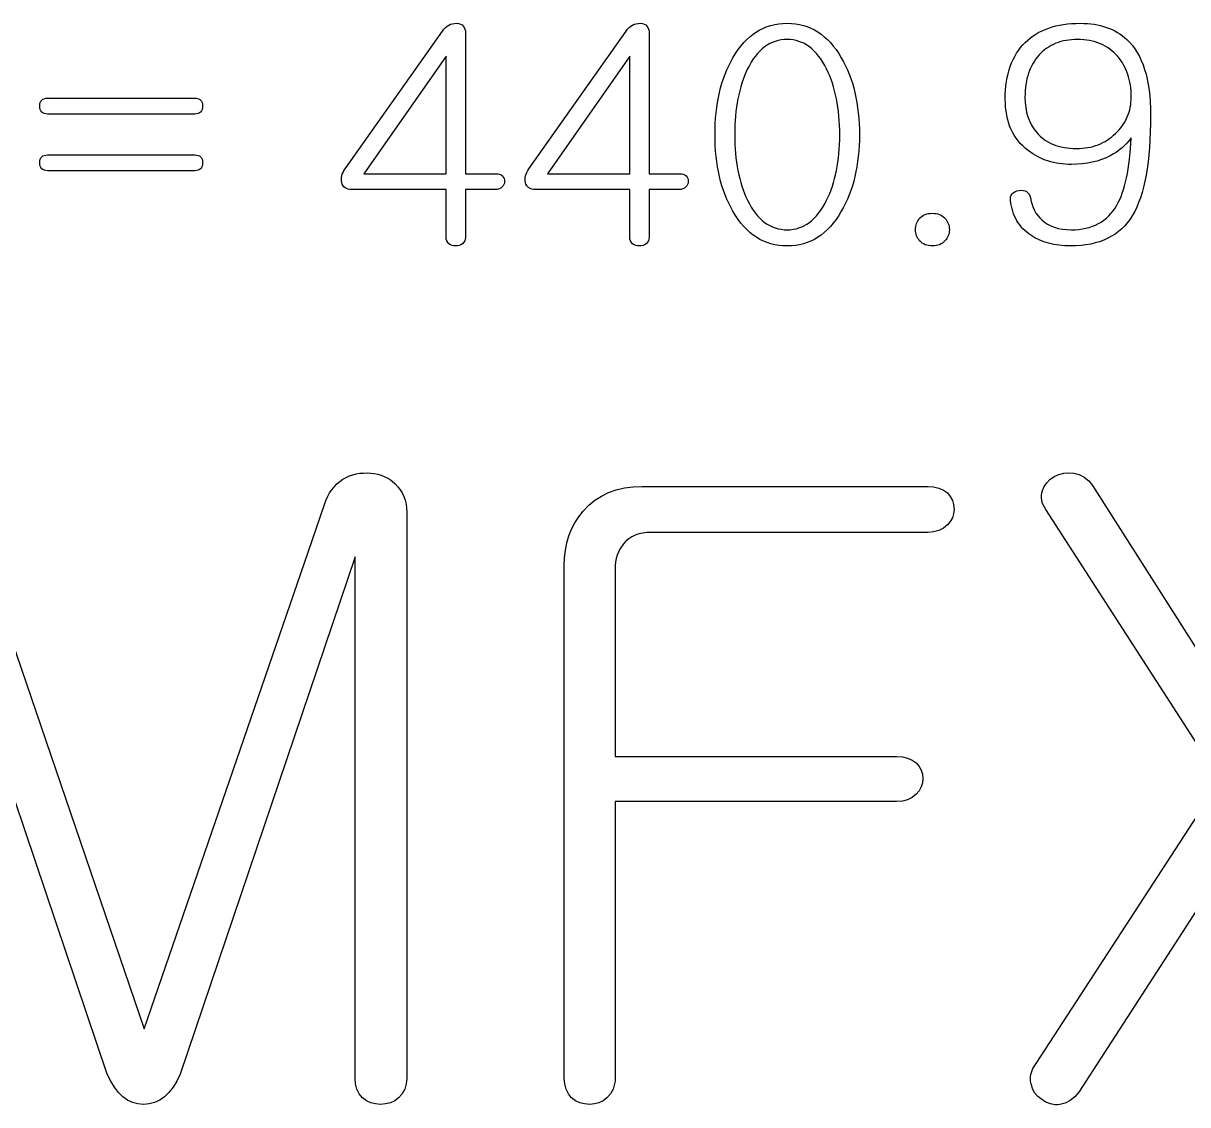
# Model space of a CAD drawing. Extents: x -145 to 145, y -175 to 185.
# Drawn here: x 3.56 to 22.96, y 146 to 164.01 of the extents above; entities that cross this region are included whole.
import ezdxf

# ---------------------------------------------------------------- set-up
doc = ezdxf.new("R2010")
doc.units = 0
doc.layers.add('screen_exp-1p', color=7, linetype='CONTINUOUS')

msp = doc.modelspace()

# ---------------------------------------------------------------- linework, layer by layer
at = {"layer": 'screen_exp-1p'}
for points in [[(10.545898, 163.880789), (10.570144, 163.912322), (10.596016, 163.93949), (10.623516, 163.962294), (10.652643, 163.980732), (10.683397, 163.994805), (10.715778, 164.004513), (10.749786, 164.009857), (10.785422, 164.010835), (10.819593, 164.006169), (10.849208, 163.996987), (10.874267, 163.983291), (10.89477, 163.965078), (10.910716, 163.94235), (10.922106, 163.915107), (10.928941, 163.883348), (10.931219, 163.847074), (10.931219, 161.506253), (11.441508, 161.506253), (11.471448, 161.503845), (11.498785, 161.49662), (11.523519, 161.484579), (11.545648, 161.467721), (11.561595, 161.447552), (11.572985, 161.425576), (11.57982, 161.401795), (11.582098, 161.376207), (11.579494, 161.35062), (11.571684, 161.326838), (11.558666, 161.304863), (11.540441, 161.284694), (11.517661, 161.265729), (11.490975, 161.252182), (11.460383, 161.244054), (11.425887, 161.241345), (10.931219, 161.241345), (10.931219, 160.451439), (10.930405, 160.434957), (10.927964, 160.419228), (10.918201, 160.390028), (10.901929, 160.363838), (10.879148, 160.340659), (10.85474, 160.323801), (10.82838, 160.31176), (10.800067, 160.304535), (10.769801, 160.302127), (10.737257, 160.304535), (10.707316, 160.31176), (10.679979, 160.323801), (10.655246, 160.340659), (10.634743, 160.362032), (10.620099, 160.38762), (10.611312, 160.417422), (10.608383, 160.451439), (10.608383, 161.241345), (9.035859, 161.241345), (9.003641, 161.243151), (8.974677, 161.24857), (8.948967, 161.257601), (8.926512, 161.270244), (8.907311, 161.2865), (8.891364, 161.306368), (8.878672, 161.329848), (8.869234, 161.356941), (8.864434, 161.384787), (8.863051, 161.412933), (8.865085, 161.441381), (8.870536, 161.470129), (8.879404, 161.499179), (8.89169, 161.528529), (8.907392, 161.558181), (8.926512, 161.588133), (10.545898, 163.880789)], [(13.605898, 163.880789), (13.630144, 163.912322), (13.656016, 163.93949), (13.683516, 163.962294), (13.712643, 163.980732), (13.743397, 163.994805), (13.775778, 164.004513), (13.809786, 164.009857), (13.845422, 164.010835), (13.879593, 164.006169), (13.909208, 163.996987), (13.934267, 163.983291), (13.95477, 163.965078), (13.970716, 163.94235), (13.982106, 163.915107), (13.988941, 163.883348), (13.991219, 163.847074), (13.991219, 161.506253), (14.501508, 161.506253), (14.531448, 161.503845), (14.558785, 161.49662), (14.583519, 161.484579), (14.605648, 161.467721), (14.621595, 161.447552), (14.632985, 161.425576), (14.63982, 161.401795), (14.642098, 161.376207), (14.639494, 161.35062), (14.631684, 161.326838), (14.618666, 161.304863), (14.600441, 161.284694), (14.577661, 161.265729), (14.550975, 161.252182), (14.520383, 161.244054), (14.485887, 161.241345), (13.991219, 161.241345), (13.991219, 160.451439), (13.990405, 160.434957), (13.987964, 160.419228), (13.978201, 160.390028), (13.961929, 160.363838), (13.939148, 160.340659), (13.91474, 160.323801), (13.88838, 160.31176), (13.860067, 160.304535), (13.829801, 160.302127), (13.797257, 160.304535), (13.767316, 160.31176), (13.739979, 160.323801), (13.715246, 160.340659), (13.694743, 160.362032), (13.680099, 160.38762), (13.671312, 160.417422), (13.668383, 160.451439), (13.668383, 161.241345), (12.095859, 161.241345), (12.063641, 161.243151), (12.034677, 161.24857), (12.008967, 161.257601), (11.986512, 161.270244), (11.967311, 161.2865), (11.951364, 161.306368), (11.938672, 161.329848), (11.929234, 161.356941), (11.924434, 161.384787), (11.923051, 161.412933), (11.925085, 161.441381), (11.930536, 161.470129), (11.939404, 161.499179), (11.95169, 161.528529), (11.967392, 161.558181), (11.986512, 161.588133), (13.605898, 163.880789)], [(16.290992, 164.010835), (16.361023, 164.008596), (16.429223, 164.001879), (16.495592, 163.990685), (16.560131, 163.975012), (16.622839, 163.954862), (16.683716, 163.930234), (16.742763, 163.901128), (16.799979, 163.867544), (16.855365, 163.829482), (16.90892, 163.786943), (16.960645, 163.739925), (17.010539, 163.68843), (17.058602, 163.632457), (17.104835, 163.572006), (17.149237, 163.507078), (17.191809, 163.437671), (17.22838, 163.371707), (17.262592, 163.303862), (17.294444, 163.234136), (17.323937, 163.162528), (17.351071, 163.089039), (17.375845, 163.013668), (17.398259, 162.936416), (17.418314, 162.857282), (17.43601, 162.776267), (17.451347, 162.693371), (17.464323, 162.608593), (17.474941, 162.521933), (17.483199, 162.433392), (17.489098, 162.34297), (17.492637, 162.250666), (17.493816, 162.156481), (17.492637, 162.062879), (17.489098, 161.971121), (17.483199, 161.881206), (17.474941, 161.793136), (17.464323, 161.706909), (17.451347, 161.622526), (17.43601, 161.539987), (17.418314, 161.459292), (17.398259, 161.380441), (17.375845, 161.303433), (17.351071, 161.228269), (17.323937, 161.154949), (17.294444, 161.083473), (17.262592, 161.013841), (17.22838, 160.946052), (17.191809, 160.880107), (17.149237, 160.810118), (17.104835, 160.744643), (17.058602, 160.683684), (17.010539, 160.627241), (16.960645, 160.575313), (16.90892, 160.527901), (16.855365, 160.485004), (16.799979, 160.446622), (16.742763, 160.412756), (16.683716, 160.383405), (16.622839, 160.35857), (16.560131, 160.338251), (16.495592, 160.322447), (16.429223, 160.311158), (16.361023, 160.304385), (16.290992, 160.302127), (16.220331, 160.304385), (16.151541, 160.311158), (16.084623, 160.322447), (16.019576, 160.338251), (15.9564, 160.35857), (15.895095, 160.383405), (15.835662, 160.412756), (15.7781, 160.446622), (15.722409, 160.485004), (15.668589, 160.527901), (15.616641, 160.575313), (15.566564, 160.627241), (15.518358, 160.683684), (15.472024, 160.744643), (15.427561, 160.810118), (15.384969, 160.880107), (15.349028, 160.946052), (15.315406, 161.013841), (15.284103, 161.083473), (15.255118, 161.154949), (15.228453, 161.228269), (15.204106, 161.303433), (15.182078, 161.380441), (15.162368, 161.459292), (15.144977, 161.539987), (15.129906, 161.622526), (15.117152, 161.706909), (15.106718, 161.793136), (15.098602, 161.881206), (15.092805, 161.971121), (15.089327, 162.062879), (15.088168, 162.156481), (15.089327, 162.250666), (15.092805, 162.34297), (15.098602, 162.433392), (15.106718, 162.521933), (15.117152, 162.608593), (15.129906, 162.693371), (15.144977, 162.776267), (15.162368, 162.857282), (15.182078, 162.936416), (15.204106, 163.013668), (15.228453, 163.089039), (15.255118, 163.162528), (15.284103, 163.234136), (15.315406, 163.303862), (15.349028, 163.371707), (15.384969, 163.437671), (15.427561, 163.507078), (15.472024, 163.572006), (15.518358, 163.632457), (15.566564, 163.68843), (15.616641, 163.739925), (15.668589, 163.786943), (15.722409, 163.829482), (15.7781, 163.867544), (15.835662, 163.901128), (15.895095, 163.930234), (15.9564, 163.954862), (16.019576, 163.975012), (16.084623, 163.990685), (16.151541, 164.001879), (16.220331, 164.008596), (16.290992, 164.010835)], [(21.01123, 160.302127), (20.913192, 160.304911), (20.819547, 160.313265), (20.730295, 160.327188), (20.645437, 160.34668), (20.564972, 160.37174), (20.4889, 160.40237), (20.417222, 160.438569), (20.349938, 160.480338), (20.313834, 160.505737), (20.279724, 160.532567), (20.247607, 160.560826), (20.217484, 160.590515), (20.189353, 160.621634), (20.163217, 160.654183), (20.139073, 160.688162), (20.116923, 160.723571), (20.096766, 160.76041), (20.078602, 160.798678), (20.062432, 160.838377), (20.048255, 160.879505), (20.036071, 160.922064), (20.025881, 160.966052), (20.017684, 161.01147), (20.01148, 161.058318), (20.009121, 161.091507), (20.012457, 161.121234), (20.021488, 161.147499), (20.036214, 161.170302), (20.056635, 161.189643), (20.082752, 161.205522), (20.114563, 161.21794), (20.15207, 161.226896), (20.189252, 161.230207), (20.222691, 161.2281), (20.252387, 161.220574), (20.278341, 161.20763), (20.300552, 161.189267), (20.319021, 161.165485), (20.333747, 161.136285), (20.34473, 161.101667), (20.355633, 161.045374), (20.370115, 160.992091), (20.388177, 160.941819), (20.409818, 160.894557), (20.43504, 160.850305), (20.463841, 160.809064), (20.496223, 160.770833), (20.532184, 160.735612), (20.578559, 160.697231), (20.629165, 160.663967), (20.684001, 160.63582), (20.743068, 160.612791), (20.806366, 160.59488), (20.873895, 160.582086), (20.945654, 160.57441), (21.021645, 160.571851), (21.086244, 160.57345), (21.148566, 160.578248), (21.208609, 160.586244), (21.266375, 160.597439), (21.321862, 160.611832), (21.375072, 160.629423), (21.426003, 160.650213), (21.474656, 160.674202), (21.521031, 160.701389), (21.565128, 160.731774), (21.606947, 160.765358), (21.646488, 160.80214), (21.683751, 160.842121), (21.718736, 160.8853), (21.751443, 160.931678), (21.781871, 160.981254), (21.806604, 161.026841), (21.830036, 161.075703), (21.852166, 161.127838), (21.872994, 161.183246), (21.892521, 161.241928), (21.910745, 161.303884), (21.927668, 161.369114), (21.943289, 161.437618), (21.957608, 161.509395), (21.970626, 161.584446), (21.982342, 161.66277), (21.992756, 161.744369), (22.009679, 161.917387), (22.021395, 162.103499), (21.987467, 162.058796), (21.950774, 162.0162), (21.911315, 161.975712), (21.869089, 161.93733), (21.824097, 161.901056), (21.776339, 161.866889), (21.725814, 161.834829), (21.672523, 161.804876), (21.602066, 161.77101), (21.528679, 161.74166), (21.452364, 161.716824), (21.373119, 161.696505), (21.290946, 161.680701), (21.205843, 161.669412), (21.117812, 161.662639), (21.026852, 161.660381), (20.974598, 161.661284), (20.92328, 161.663993), (20.872898, 161.668509), (20.823452, 161.674831), (20.774941, 161.682958), (20.727366, 161.692892), (20.680726, 161.704633), (20.635022, 161.718179), (20.590254, 161.733532), (20.546422, 161.75069), (20.503525, 161.769655), (20.461563, 161.790427), (20.420538, 161.813004), (20.380447, 161.837388), (20.341293, 161.863577), (20.303074, 161.891573), (20.257045, 161.928788), (20.213985, 161.968186), (20.173895, 162.009766), (20.136775, 162.053528), (20.102624, 162.099473), (20.071443, 162.147601), (20.043231, 162.19791), (20.017989, 162.250403), (19.995717, 162.305078), (19.976414, 162.361935), (19.960081, 162.420975), (19.946718, 162.482197), (19.936324, 162.545602), (19.9289, 162.611189), (19.924446, 162.678959), (19.922961, 162.748911), (19.924263, 162.824846), (19.928168, 162.898524), (19.934677, 162.969943), (19.943789, 163.039105), (19.955505, 163.10601), (19.969824, 163.170656), (19.986747, 163.233045), (20.006273, 163.293176), (20.028403, 163.351049), (20.053137, 163.406665), (20.080474, 163.460023), (20.110414, 163.511123), (20.142958, 163.559965), (20.178105, 163.60655), (20.215856, 163.650877), (20.256211, 163.692946), (20.297623, 163.73144), (20.341151, 163.767451), (20.386794, 163.800978), (20.434552, 163.832022), (20.484425, 163.860583), (20.536414, 163.886659), (20.590519, 163.910253), (20.646738, 163.931363), (20.705073, 163.949989), (20.765524, 163.966132), (20.828089, 163.979791), (20.892771, 163.990967), (20.959567, 163.999659), (21.028479, 164.005868), (21.099506, 164.009593), (21.172648, 164.010835), (21.233038, 164.009781), (21.291841, 164.00662), (21.349057, 164.001352), (21.404687, 163.993977), (21.45873, 163.984495), (21.511187, 163.972905), (21.562057, 163.959208), (21.611341, 163.943404), (21.659038, 163.925493), (21.705149, 163.905474), (21.749673, 163.883348), (21.792611, 163.859115), (21.833962, 163.832775), (21.873726, 163.804327), (21.911904, 163.773773), (21.948496, 163.741111), (21.996417, 163.692758), (22.041246, 163.640416), (22.082984, 163.584085), (22.12163, 163.523766), (22.157184, 163.459458), (22.189647, 163.391162), (22.219018, 163.318876), (22.245297, 163.242603), (22.268484, 163.16234), (22.28858, 163.078089), (22.305585, 162.989849), (22.319497, 162.89762), (22.330318, 162.801403), (22.338047, 162.701197), (22.342685, 162.597003), (22.34423, 162.48882), (22.343051, 162.34455), (22.339512, 162.205549), (22.333613, 162.071816), (22.325355, 161.943351), (22.314738, 161.820153), (22.301761, 161.702224), (22.286424, 161.589563), (22.268729, 161.48217), (22.248673, 161.380045), (22.226259, 161.283189), (22.201485, 161.1916), (22.174351, 161.105279), (22.144858, 161.024226), (22.113006, 160.948442), (22.078794, 160.877925), (22.042223, 160.812676), (22.002194, 160.750852), (21.95891, 160.693016), (21.912372, 160.639169), (21.86258, 160.589311), (21.809533, 160.543441), (21.753232, 160.50156), (21.693677, 160.463668), (21.630867, 160.429764), (21.564803, 160.399849), (21.495484, 160.373923), (21.422911, 160.351985), (21.347084, 160.334036), (21.268002, 160.320076), (21.185666, 160.310104), (21.100075, 160.304121), (21.01123, 160.302127)], [(16.290992, 163.741111), (16.238983, 163.739192), (16.188397, 163.733434), (16.139236, 163.723839), (16.091498, 163.710406), (16.045184, 163.693134), (16.000293, 163.672024), (15.956827, 163.647076), (15.914784, 163.61829), (15.874165, 163.585666), (15.83497, 163.549203), (15.797199, 163.508903), (15.760851, 163.464764), (15.725928, 163.416787), (15.692428, 163.364972), (15.660352, 163.309319), (15.629699, 163.249827), (15.603847, 163.19361), (15.579663, 163.135736), (15.557147, 163.076207), (15.536298, 163.015023), (15.517118, 162.952182), (15.499605, 162.887686), (15.48376, 162.821535), (15.469583, 162.753727), (15.457074, 162.684264), (15.446233, 162.613146), (15.437059, 162.540371), (15.429554, 162.465941), (15.423716, 162.389856), (15.419547, 162.312114), (15.417045, 162.232717), (15.416211, 162.151664), (15.417045, 162.071778), (15.419547, 161.993472), (15.423716, 161.916747), (15.429554, 161.841602), (15.437059, 161.768037), (15.446233, 161.696053), (15.457074, 161.62565), (15.469583, 161.556826), (15.48376, 161.489583), (15.499605, 161.423921), (15.517118, 161.359839), (15.536298, 161.297337), (15.557147, 161.236416), (15.579663, 161.177075), (15.603847, 161.119315), (15.629699, 161.063135), (15.660352, 161.003643), (15.692428, 160.94799), (15.725928, 160.896175), (15.760851, 160.848198), (15.797199, 160.804059), (15.83497, 160.763759), (15.874165, 160.727296), (15.914784, 160.694672), (15.956827, 160.665886), (16.000293, 160.640938), (16.045184, 160.619828), (16.091498, 160.602556), (16.139236, 160.589123), (16.188397, 160.579527), (16.238983, 160.57377), (16.290992, 160.571851), (16.341761, 160.57377), (16.391228, 160.579527), (16.439393, 160.589123), (16.486256, 160.602556), (16.531817, 160.619828), (16.576077, 160.640938), (16.619035, 160.665886), (16.660691, 160.694672), (16.701046, 160.727296), (16.740099, 160.763759), (16.77785, 160.804059), (16.814299, 160.848198), (16.849446, 160.896175), (16.883292, 160.94799), (16.915836, 161.003643), (16.947078, 161.063135), (16.973561, 161.119315), (16.998335, 161.177075), (17.0214, 161.236416), (17.042757, 161.297337), (17.062406, 161.359839), (17.080346, 161.423921), (17.096577, 161.489583), (17.1111, 161.556826), (17.123914, 161.62565), (17.135019, 161.696053), (17.144416, 161.768037), (17.152105, 161.841602), (17.158085, 161.916747), (17.162356, 161.993472), (17.164919, 162.071778), (17.165773, 162.151664), (17.164919, 162.232717), (17.162356, 162.312114), (17.158085, 162.389856), (17.152105, 162.465941), (17.144416, 162.540371), (17.135019, 162.613146), (17.123914, 162.684264), (17.1111, 162.753727), (17.096577, 162.821535), (17.080346, 162.887686), (17.062406, 162.952182), (17.042757, 163.015023), (17.0214, 163.076207), (16.998335, 163.135736), (16.973561, 163.19361), (16.947078, 163.249827), (16.915836, 163.309319), (16.883292, 163.364972), (16.849446, 163.416787), (16.814299, 163.464764), (16.77785, 163.508903), (16.740099, 163.549203), (16.701046, 163.585666), (16.660691, 163.61829), (16.619035, 163.647076), (16.576077, 163.672024), (16.531817, 163.693134), (16.486256, 163.710406), (16.439393, 163.723839), (16.391228, 163.733434), (16.341761, 163.739192), (16.290992, 163.741111)], [(22.021395, 162.787443), (22.02052, 162.838035), (22.017896, 162.887461), (22.013523, 162.93572), (22.007401, 162.982812), (21.999529, 163.028739), (21.989908, 163.073498), (21.978538, 163.117091), (21.965419, 163.159518), (21.95055, 163.200778), (21.933933, 163.240872), (21.915566, 163.279799), (21.895449, 163.317559), (21.873584, 163.354154), (21.849969, 163.389581), (21.824605, 163.423842), (21.797492, 163.456937), (21.766189, 163.491349), (21.733462, 163.52354), (21.699311, 163.553512), (21.663737, 163.581263), (21.626738, 163.606794), (21.588316, 163.630105), (21.54847, 163.651196), (21.5072, 163.670067), (21.464507, 163.686718), (21.420389, 163.701149), (21.374848, 163.713359), (21.327883, 163.72335), (21.279494, 163.73112), (21.229682, 163.736671), (21.178445, 163.740001), (21.125785, 163.741111), (21.076318, 163.740114), (21.028153, 163.737122), (20.98129, 163.732136), (20.935729, 163.725156), (20.891469, 163.716182), (20.848511, 163.705213), (20.806854, 163.69225), (20.7665, 163.677292), (20.727447, 163.66034), (20.689696, 163.641394), (20.653247, 163.620454), (20.6181, 163.597519), (20.584254, 163.57259), (20.55171, 163.545666), (20.520468, 163.516748), (20.490527, 163.485836), (20.461523, 163.45261), (20.434389, 163.417953), (20.409127, 163.381867), (20.385736, 163.344351), (20.364216, 163.305405), (20.344568, 163.265029), (20.326791, 163.223224), (20.310885, 163.179988), (20.29685, 163.135322), (20.284687, 163.089227), (20.274395, 163.041702), (20.265974, 162.992746), (20.259425, 162.942361), (20.254746, 162.890546), (20.25194, 162.837301), (20.251004, 162.782626), (20.254014, 162.694424), (20.263045, 162.610436), (20.278097, 162.530663), (20.299169, 162.455104), (20.326262, 162.38376), (20.359375, 162.31663), (20.398509, 162.253714), (20.443664, 162.195013), (20.473116, 162.162351), (20.504196, 162.131796), (20.536902, 162.103349), (20.571236, 162.077009), (20.607197, 162.052776), (20.644786, 162.03065), (20.684001, 162.010631), (20.724844, 161.99272), (20.767314, 161.976916), (20.811411, 161.963219), (20.857135, 161.951629), (20.904486, 161.942147), (20.953465, 161.934771), (21.004071, 161.929503), (21.056304, 161.926342), (21.110164, 161.925289), (21.158471, 161.926267), (21.205762, 161.929202), (21.252035, 161.934094), (21.297292, 161.940942), (21.341531, 161.949748), (21.384754, 161.960509), (21.426959, 161.973228), (21.468147, 161.987903), (21.508319, 162.004535), (21.547473, 162.023124), (21.585611, 162.043669), (21.622731, 162.066171), (21.658835, 162.09063), (21.693921, 162.117046), (21.727991, 162.145418), (21.761043, 162.175747), (21.79257, 162.206923), (21.822063, 162.239039), (21.849522, 162.272096), (21.874947, 162.306094), (21.898338, 162.341032), (21.919695, 162.376911), (21.939018, 162.413731), (21.956307, 162.451492), (21.971562, 162.490193), (21.984783, 162.529835), (21.99597, 162.570418), (22.005123, 162.611942), (22.012242, 162.654406), (22.017327, 162.697811), (22.020378, 162.742157), (22.021395, 162.787443)], [(10.608383, 163.461753), (9.238934, 161.506253), (10.608383, 161.506253), (10.608383, 163.461753)], [(13.668383, 163.461753), (12.298934, 161.506253), (13.668383, 161.506253), (13.668383, 163.461753)], [(6.422027, 162.76336), (6.452537, 162.761328), (6.478979, 162.755233), (6.501353, 162.745073), (6.519659, 162.730849), (6.533897, 162.712561), (6.544067, 162.69021), (6.550169, 162.663794), (6.552203, 162.633315), (6.550169, 162.601707), (6.544067, 162.574313), (6.533897, 162.551133), (6.519659, 162.532168), (6.501353, 162.517418), (6.478979, 162.506882), (6.452537, 162.50056), (6.422027, 162.498453), (3.969516, 162.498453), (3.939006, 162.50056), (3.912564, 162.506882), (3.89019, 162.517418), (3.871884, 162.532168), (3.857646, 162.551133), (3.847476, 162.574313), (3.841374, 162.601707), (3.83934, 162.633315), (3.841374, 162.663794), (3.847476, 162.69021), (3.857646, 162.712561), (3.871884, 162.730849), (3.89019, 162.745073), (3.912564, 162.755233), (3.939006, 162.761328), (3.969516, 162.76336), (6.422027, 162.76336)], [(6.422027, 161.819326), (6.452537, 161.817294), (6.478979, 161.811198), (6.501353, 161.801038), (6.519659, 161.786814), (6.533897, 161.768527), (6.544067, 161.746175), (6.550169, 161.719759), (6.552203, 161.68928), (6.550169, 161.657672), (6.544067, 161.630278), (6.533897, 161.607098), (6.519659, 161.588133), (6.501353, 161.573383), (6.478979, 161.562847), (6.452537, 161.556525), (6.422027, 161.554418), (3.969516, 161.554418), (3.939006, 161.556525), (3.912564, 161.562847), (3.89019, 161.573383), (3.871884, 161.588133), (3.857646, 161.607098), (3.847476, 161.630278), (3.841374, 161.657672), (3.83934, 161.68928), (3.841374, 161.719759), (3.847476, 161.746175), (3.857646, 161.768527), (3.871884, 161.786814), (3.89019, 161.801038), (3.912564, 161.811198), (3.939006, 161.817294), (3.969516, 161.819326), (6.422027, 161.819326)], [(18.710527, 160.846392), (18.742258, 160.845112), (18.772361, 160.841274), (18.800837, 160.834877), (18.827686, 160.825922), (18.852907, 160.814407), (18.876501, 160.800334), (18.898469, 160.783702), (18.918809, 160.764511), (18.935894, 160.744643), (18.950702, 160.723571), (18.963231, 160.701295), (18.973482, 160.677814), (18.981456, 160.65313), (18.987151, 160.627241), (18.990568, 160.600148), (18.991707, 160.571851), (18.990568, 160.545812), (18.987151, 160.520676), (18.981456, 160.496443), (18.973482, 160.473113), (18.963231, 160.450686), (18.950702, 160.429162), (18.935894, 160.408542), (18.918809, 160.388824), (18.898469, 160.368504), (18.876501, 160.350894), (18.852907, 160.335993), (18.827686, 160.323801), (18.800837, 160.314319), (18.772361, 160.307545), (18.742258, 160.303482), (18.710527, 160.302127), (18.677577, 160.303482), (18.646416, 160.307545), (18.617045, 160.314319), (18.589464, 160.323801), (18.563673, 160.335993), (18.539672, 160.350894), (18.51746, 160.368504), (18.497039, 160.388824), (18.481174, 160.408542), (18.467424, 160.429162), (18.45579, 160.450686), (18.446271, 160.473113), (18.438867, 160.496443), (18.433578, 160.520676), (18.430405, 160.545812), (18.429348, 160.571851), (18.430405, 160.600148), (18.433578, 160.627241), (18.438867, 160.65313), (18.446271, 160.677814), (18.45579, 160.701295), (18.467424, 160.723571), (18.481174, 160.744643), (18.497039, 160.764511), (18.51746, 160.783702), (18.539672, 160.800334), (18.563673, 160.814407), (18.589464, 160.825922), (18.617045, 160.834877), (18.646416, 160.841274), (18.677577, 160.845112), (18.710527, 160.846392)], [(2.872806, 155.177526), (5.57916, 147.26349), (8.312852, 155.204863), (8.586221, 156.011302), (8.608859, 156.074519), (8.635769, 156.134318), (8.66695, 156.190701), (8.702403, 156.243666), (8.786122, 156.339345), (8.886927, 156.421356), (8.997983, 156.473467), (9.112456, 156.506784), (9.170974, 156.516395), (9.230347, 156.521307), (9.290573, 156.52152), (9.351654, 156.517035), (9.411881, 156.511269), (9.469545, 156.500804), (9.524646, 156.48564), (9.577184, 156.465779), (9.627159, 156.441218), (9.674572, 156.411959), (9.761708, 156.339345), (9.806558, 156.293001), (9.845427, 156.242812), (9.878317, 156.188779), (9.905227, 156.130901), (9.926157, 156.06918), (9.941106, 156.003614), (9.950076, 155.934204), (9.953066, 155.860949), (9.953066, 146.443382), (9.950931, 146.393407), (9.944524, 146.345995), (9.918895, 146.258858), (9.876181, 146.181973), (9.816382, 146.115339), (9.751457, 146.0675), (9.679697, 146.033329), (9.601104, 146.012826), (9.515676, 146.005992), (9.430248, 146.012826), (9.351654, 146.033329), (9.279895, 146.0675), (9.21497, 146.115339), (9.16115, 146.181973), (9.122708, 146.258858), (9.099642, 146.345995), (9.091954, 146.443382), (9.091954, 155.122853), (6.180572, 146.511725), (6.123122, 146.393194), (6.060119, 146.290467), (5.991563, 146.203544), (5.917454, 146.132425), (5.837793, 146.07711), (5.752579, 146.0376), (5.661812, 146.013894), (5.565492, 146.005992), (5.472375, 146.013894), (5.384385, 146.0376), (5.30152, 146.07711), (5.22378, 146.132425), (5.151167, 146.203544), (5.083679, 146.290467), (5.021316, 146.393194), (4.96408, 146.511725), (2.052698, 155.122853)], [(20.599379, 155.915623), (20.554957, 155.991654), (20.540434, 156.03031), (20.531037, 156.069393), (20.526766, 156.108904), (20.52762, 156.148841), (20.5336, 156.189206), (20.544706, 156.229998), (20.572042, 156.295777), (20.613048, 156.356431), (20.667722, 156.411959), (20.736064, 156.462361), (20.818075, 156.496533), (20.900085, 156.517035), (20.982096, 156.523869), (21.064107, 156.517035), (21.110879, 156.507852), (21.155515, 156.49397), (21.23838, 156.45211), (21.312702, 156.391456), (21.378481, 156.312008), (24.043831, 152.129461)], [(13.875257, 156.29834), (18.63188, 156.29834), (18.729268, 156.291506), (18.816405, 156.271003), (18.89329, 156.236832), (18.959923, 156.188992), (19.007763, 156.130901), (19.041934, 156.065976), (19.062437, 155.994217), (19.069271, 155.915623), (19.062437, 155.843009), (19.041934, 155.775521), (19.007763, 155.713159), (18.959923, 155.655922), (18.89329, 155.602103), (18.816405, 155.56366), (18.729268, 155.540595), (18.63188, 155.532906), (14.02561, 155.532906), (13.95257, 155.529916), (13.8838, 155.520946), (13.819302, 155.505997), (13.759075, 155.485067), (13.70312, 155.458157), (13.651436, 155.425267), (13.604024, 155.386398), (13.560883, 155.341548), (13.501083, 155.253557), (13.458369, 155.153607), (13.443419, 155.099146), (13.432741, 155.041696), (13.426334, 154.981256), (13.424198, 154.917826), (13.424198, 151.801418), (18.112479, 151.801418), (18.209867, 151.794583), (18.297003, 151.774081), (18.373888, 151.739909), (18.440522, 151.69207), (18.488362, 151.634833), (18.522533, 151.572471), (18.543035, 151.504983), (18.54987, 151.432369), (18.543035, 151.359756), (18.522533, 151.292268), (18.488362, 151.229905), (18.440522, 151.172669), (18.373888, 151.118849), (18.297003, 151.080406), (18.209867, 151.057341), (18.112479, 151.049652), (13.424198, 151.049652), (13.424198, 146.443382), (13.422063, 146.393407), (13.415655, 146.345995), (13.390027, 146.258858), (13.347313, 146.181973), (13.287514, 146.115339), (13.223443, 146.0675), (13.154246, 146.033329), (13.079924, 146.012826), (13.000476, 146.005992), (12.915048, 146.012826), (12.836455, 146.033329), (12.764695, 146.0675), (12.69977, 146.115339), (12.64595, 146.181973), (12.607508, 146.258858), (12.584442, 146.345995), (12.576754, 146.443382), (12.576754, 154.9725), (12.581666, 155.106408), (12.596402, 155.234763), (12.620963, 155.357566), (12.655348, 155.474815), (12.699556, 155.586512), (12.75359, 155.692656), (12.817447, 155.793248), (12.891128, 155.888286), (12.984245, 155.984393), (13.085904, 156.067685), (13.196106, 156.138163), (13.314851, 156.195826), (13.442138, 156.240676), (13.577968, 156.272712), (13.722341, 156.291933), (13.875257, 156.29834)], [(24.043831, 150.680604), (21.146118, 146.211019), (21.080338, 146.131571), (21.006016, 146.070917), (20.923151, 146.029057), (20.878515, 146.015175), (20.831743, 146.005992), (20.791165, 146.001293), (20.751441, 146.000866), (20.674556, 146.012826), (20.601088, 146.041871), (20.531037, 146.088003), (20.463549, 146.140114), (20.411438, 146.200767), (20.374704, 146.269964), (20.353347, 146.347703), (20.345659, 146.391912), (20.343096, 146.435694), (20.345659, 146.479049), (20.353347, 146.521976), (20.384101, 146.60655), (20.435358, 146.689415), (23.510761, 151.405032), (20.599379, 155.915623)]]:
    msp.add_lwpolyline(points, dxfattribs=at)

doc.saveas('drawing.dxf')
